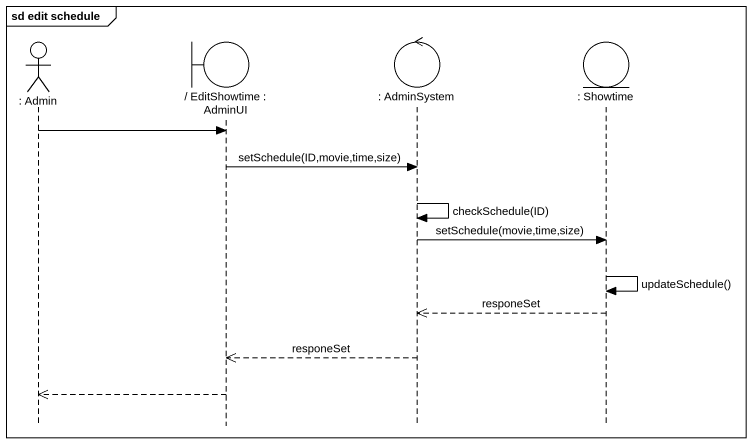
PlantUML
@startuml
mainframe sd edit schedule
hide footbox
actor ": Admin" as Admin
boundary "/ EditShowtime : AdminUI" as EditShowtime_AdminUI
control ": AdminSystem" as AdminSystem
entity ": Showtime" as Showtime

Admin -> EditShowtime_AdminUI
EditShowtime_AdminUI -> AdminSystem : setSchedule(ID,movie,time,size)
AdminSystem -> AdminSystem : checkSchedule(ID)
AdminSystem -> Showtime : setSchedule(movie,time,size)
Showtime -> Showtime : updateSchedule()
Showtime -->> AdminSystem : responeSet
AdminSystem -->> EditShowtime_AdminUI : responeSet
EditShowtime_AdminUI -->> Admin
@enduml
